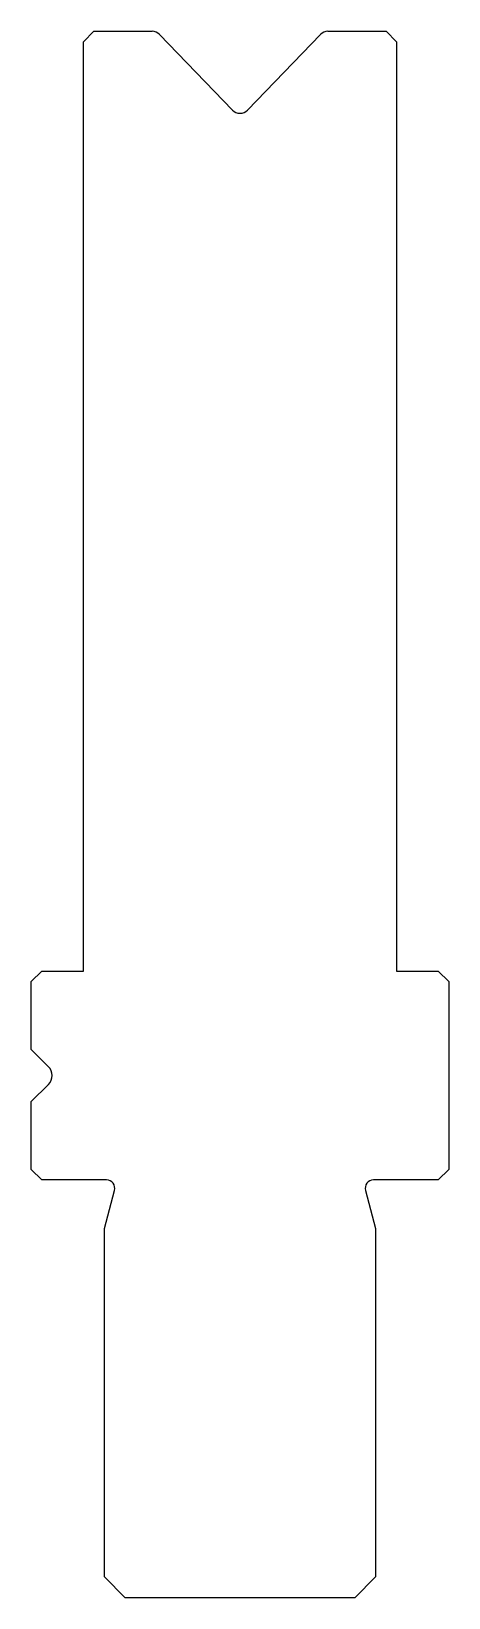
# Model space of a CAD drawing. Header units: metres. Extents: x 84.3 to 104.3, y 96.5 to 171.5.
import ezdxf

# ---------------------------------------------------------------- set-up
doc = ezdxf.new("R2010")
doc.units = ezdxf.units.M

msp = doc.modelspace()

# ---------------------------------------------------------------- linework, layer by layer
for p, q in [((87.329235, 171.479489), (86.829235, 170.979489)), ((87.329235, 171.479489), (90.116997, 171.479489)), ((90.476667, 171.326819), (93.969565, 167.709817)), ((94.688905, 167.709817), (98.181802, 171.326819)), ((98.541472, 171.479489), (101.329235, 171.479489)), ((101.829235, 170.979489), (101.329235, 171.479489)), ((86.829235, 126.479489), (86.829235, 170.979489)), ((101.829235, 170.979489), (101.829235, 126.479489)), ((84.829235, 126.479489), (84.329235, 125.979489)), ((84.829235, 126.479489), (86.829235, 126.479489)), ((101.829235, 126.479489), (103.829235, 126.479489)), ((104.329235, 125.979489), (103.829235, 126.479489)), ((84.329235, 122.728017), (84.329235, 125.979489)), ((104.329235, 125.979489), (104.329235, 116.979489)), ((85.153499, 121.903753), (84.329235, 122.728017)), ((84.329235, 120.230961), (85.153499, 121.055225)), ((84.329235, 116.979489), (84.329235, 120.230961)), ((84.329235, 116.979489), (84.829235, 116.479489)), ((87.929235, 116.479489), (84.829235, 116.479489)), ((103.829235, 116.479489), (100.729235, 116.479489)), ((103.829235, 116.479489), (104.329235, 116.979489)), ((87.829235, 114.160803), (88.315605, 115.975962)), ((100.342864, 115.975962), (100.829235, 114.160803)), ((87.829235, 97.479489), (87.829235, 114.160803)), ((100.829235, 114.160803), (100.829235, 97.479489)), ((87.829235, 97.479489), (88.829235, 96.479489)), ((99.829235, 96.479489), (100.829235, 97.479489)), ((99.829235, 96.479489), (88.829235, 96.479489))]:
    msp.add_line(p, q)
for centre, radius, start, end in [((90.116997, 170.979489), 0.5, 44, 90), ((98.541472, 170.979489), 0.5, 90, 136), ((94.329235, 168.057146), 0.5, 224, 316), ((84.729235, 121.479489), 0.6, 315, 45), ((87.929235, 116.079489), 0.4, 345, 90), ((100.729235, 116.079489), 0.4, 90, 195)]:
    msp.add_arc(centre, radius, start, end)

doc.saveas('drawing.dxf')
